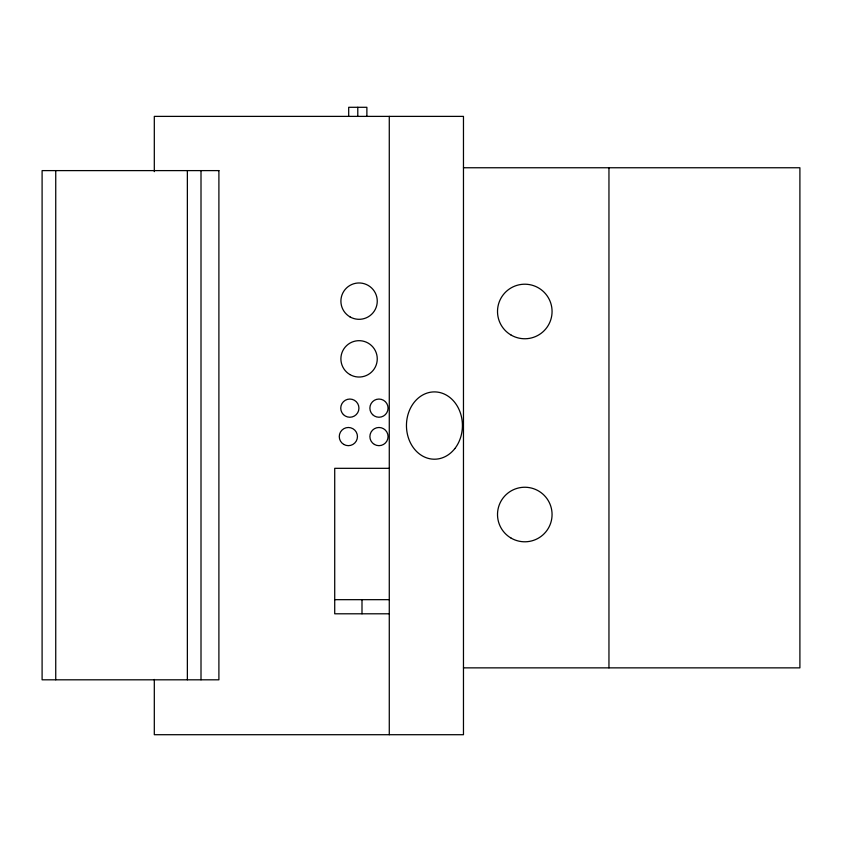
<?xml version="1.0" encoding="UTF-8"?>
<svg xmlns="http://www.w3.org/2000/svg" width="842" height="842" viewBox="0 0 842 842"><rect width="100%" height="100%" fill="white"/><g stroke="black" fill="none" stroke-linecap="round" stroke-linejoin="round"><path stroke-width="1.26" d="M463.468 167.758L799.9 167.758L799.9 667.864L463.468 667.864M389.278 468.32L334.716 468.32L334.716 613.797L389.278 613.797M334.716 599.672L389.278 599.672M608.955 167.758L608.955 667.864M389.278 116.385L389.278 734.708M366.88 116.385L366.88 107.292L348.693 107.292L348.693 116.385M361.997 599.672L361.997 613.797M357.787 107.292L357.787 116.385M201.006 170.61L201.006 679.81M187.366 170.61L187.366 679.81M154.307 171.642L154.307 116.385L463.468 116.385L463.468 734.708L154.307 734.708L154.307 679.452M55.74 170.61L55.74 679.81M218.899 170.61L42.1 170.61L42.1 679.81L218.899 679.81L218.899 170.61M454.827 448.597A33.648 27.975 -90 0 0 440.85 392.793A33.648 27.975 -90 0 0 407.644 435.251A33.648 27.975 -90 0 0 454.827 448.597M511.147 538.143A27.281 27.281 0 0 0 552.068 514.525A27.281 27.281 0 0 0 511.147 490.897A27.281 27.281 0 0 0 511.147 538.143M511.147 335.105A27.281 27.281 0 0 0 552.068 311.487A27.281 27.281 0 0 0 511.147 287.859A27.281 27.281 0 0 0 511.147 335.105M343.81 444.45A9.094 9.094 0 0 0 357.45 436.577A9.094 9.094 0 0 0 343.81 428.704A9.094 9.094 0 0 0 343.81 444.45M374.427 444.45A9.094 9.094 0 0 0 388.067 436.577A9.094 9.094 0 0 0 374.427 428.704A9.094 9.094 0 0 0 374.427 444.45M343.41 414.58A9.094 9.094 0 0 0 358.629 410.496A9.094 9.094 0 0 0 347.493 399.361A9.094 9.094 0 0 0 343.41 414.58M372.543 414.58A9.094 9.094 0 0 0 387.752 410.496A9.094 9.094 0 0 0 376.616 399.361A9.094 9.094 0 0 0 372.543 414.58M349.988 374.606A18.187 18.187 0 0 0 377.258 358.85A18.187 18.187 0 0 0 349.988 343.104A18.187 18.187 0 0 0 349.988 374.606M349.988 316.887A18.187 18.187 0 0 0 377.258 301.141A18.187 18.187 0 0 0 349.988 285.396A18.187 18.187 0 0 0 349.988 316.887"/></g></svg>
